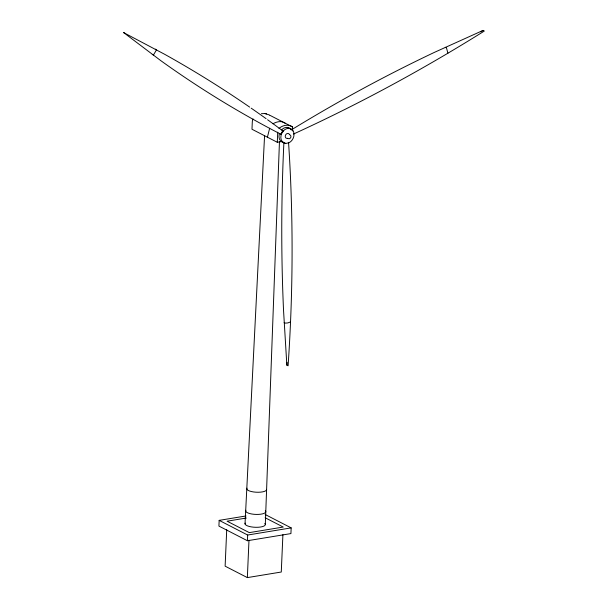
<?xml version="1.0" encoding="UTF-8"?>
<svg xmlns="http://www.w3.org/2000/svg" width="608" height="608" viewBox="0 0 608 608"><rect width="100%" height="100%" fill="white"/><g stroke="black" fill="none" stroke-linecap="round" stroke-linejoin="round"><path stroke-width="0.91" d="M265.316 524.347L279.46 141.527M246.012 515.956L219.161 520.364L218.918 526.08L247.41 540.74L290.92 533.588L291.171 527.881L265.187 514.505M226.723 529.705L225.127 566.162L247.35 577.6L281.276 572.022L282.91 534.63M247.41 540.74L247.661 535.032L219.161 520.364M247.35 577.6L248.984 540.208M282.826 141.36L277.286 142.272L277.727 132.172M292.494 129.747L292.615 126.996L270.575 115.649A5.966 3.177 80.7 0 0 269.724 115.406M245.024 523.898L264.579 135.508M288.549 142.363C293.482 216.737 293.178 291.43 288.093 365.78L286.854 365.15L287.037 362.322M267.414 137.188L269.663 128.242M249.675 107.122A1688.051 1330.205 -62.8 0 0 164.662 54.294L123.675 32.627L160.884 60.716A1547.74 1219.64 -62.8 0 0 279.49 133.54L279.178 134.474A7.896 6.217 -62.8 0 0 283.898 142.508A1702.552 1341.636 -62.8 0 0 283.526 310.133L286.854 365.15M280.729 134.17L282.804 130.629M267.573 119.738A1688.051 1330.205 -62.8 0 1 281.572 129.99L282.234 129.268A7.896 6.217 -62.8 0 1 287.234 127.391C290.601 128.136 294.249 130.484 294.029 134.398A7.896 6.217 -62.8 0 1 289.172 142.682L285.752 143.458L283.898 142.508M480.753 31.852L483.094 30.4L484.325 31.038C422.986 69.434 359.237 104.006 293.406 134.079M272.954 123.774L274.307 123.067A13.84 9.074 -42.4 0 1 282.112 121.782L285.106 123.128M483.094 30.4L434.446 52.349A1561.032 1230.113 -62.8 0 0 291.27 129.937L290.206 128.638M290.518 321.921L287.85 322.924L285.372 323.122L284.141 322.483M246.346 518.031L227.096 521.193L249.31 532.631L283.244 527.052L265.134 517.735M247.661 535.032L291.171 527.881M261.41 113.681L264.693 113.552L269.504 114.973M287.683 138.487C290.48 139.817 292.387 136.093 289.666 134.596M264.693 113.552L265.308 113.65M266.008 113.764L266.593 113.863M287.234 127.391L292.06 129.588M445.269 47.302L446.508 47.941L447.891 53.208M123.675 32.627L124.906 33.265M155.291 49.164L156.522 49.795L153.459 55.024L152.228 54.393M292.501 130.576L293.117 130.887M281.572 129.99L283.427 130.948M279.49 133.54L281.344 134.49M277.286 142.272L251.978 129.246L252.297 122.064A5.966 3.177 80.7 0 1 253.118 118.963M264.822 523.511A10.169 3.162 2.5 0 1 255.74 527.303A10.169 3.162 2.5 0 1 245.222 523.085M265.301 510.667A10.085 3.131 2.5 0 1 256.295 514.429A10.085 3.131 2.5 0 1 245.868 510.241M278.973 128.387A14.478 11.408 -62.8 0 1 292.615 126.996M287.599 138.29A2.584 2.037 -62.8 0 1 285.289 136.785A2.584 2.037 -62.8 0 1 286.87 133.669A2.584 2.037 -62.8 0 1 289.461 134.634M251.18 108.163A1688.051 1330.205 -62.8 0 1 266.091 118.666M285.752 143.458A7.896 6.217 -62.8 0 1 281.033 135.432L281.679 133.486L284.08 130.226A7.896 6.217 -62.8 0 1 289.089 128.341M266.608 489.364A9.933 3.086 2.5 0 1 255.953 492.199A9.933 3.086 2.5 0 1 246.977 488.133"/></g></svg>
